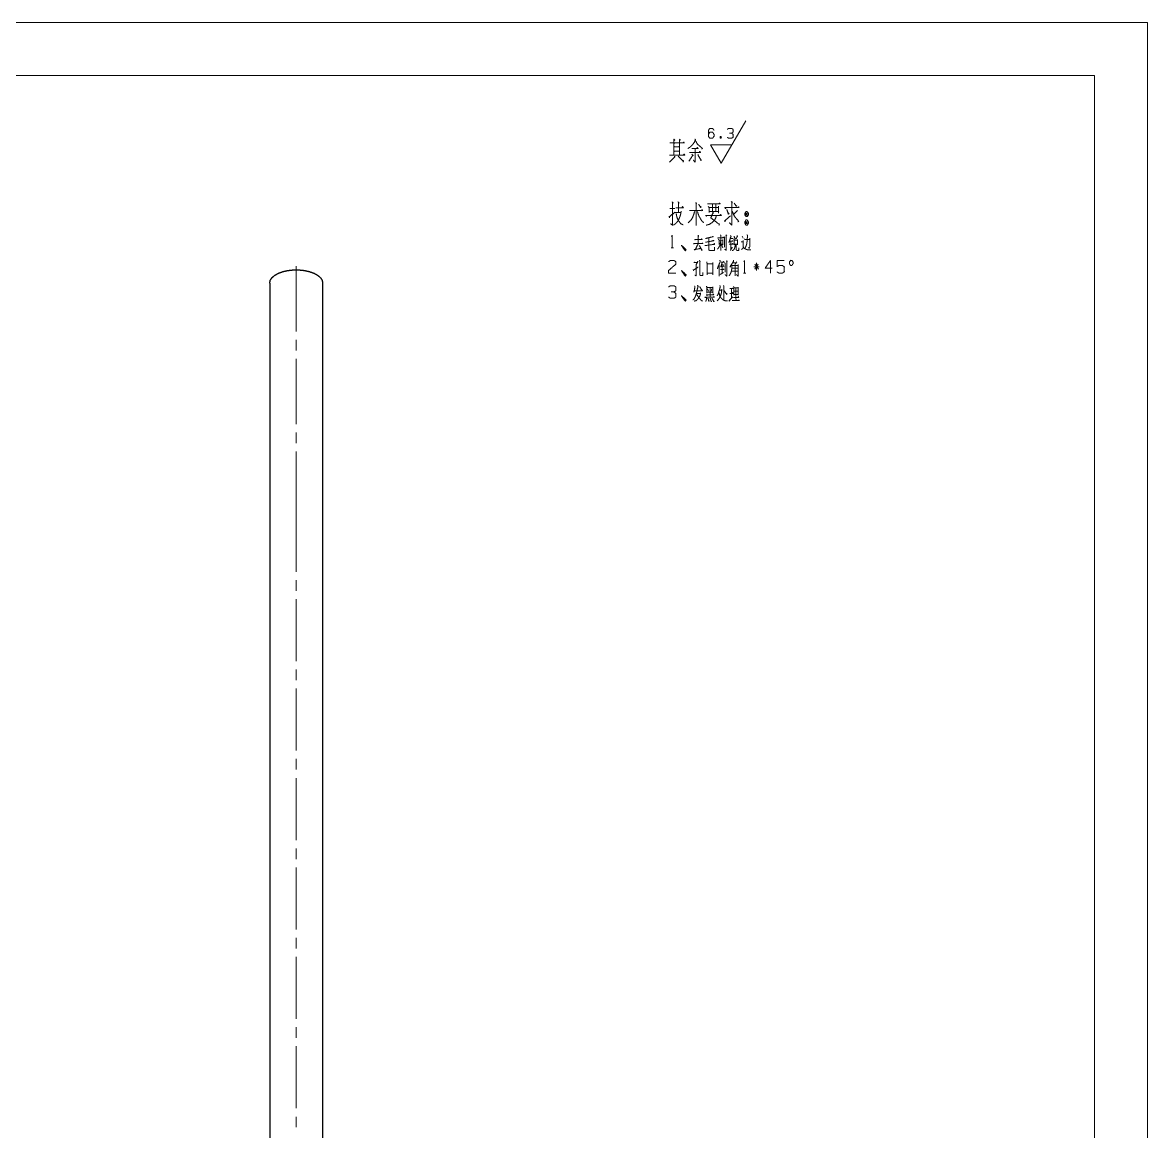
# Model space of a CAD drawing. Header units: millimetres. Extents: x 0 to 594, y 0 to 420.
# Drawn here: x 381.6 to 594, y 210.6 to 420 of the extents above; entities that cross this region are included whole.
import ezdxf

# ---------------------------------------------------------------- set-up
doc = ezdxf.new("R2010")
doc.units = ezdxf.units.MM
doc.layers.add('101', color=7, linetype='Continuous', true_color=0xffffff)

msp = doc.modelspace()

# ---------------------------------------------------------------- linework, layer by layer
at = {"layer": '101', "color": 133, "linetype": 'Continuous', "lineweight": 18}
for p, q in [((594, 420), (0, 420)), ((594, 0), (594, 420)), ((584, 410), (25, 410)), ((584, 10), (584, 410))]:
    msp.add_line(p, q, dxfattribs=at)
at = {"layer": '101', "color": 43, "linetype": 'Continuous', "lineweight": 18}
for p, q in [((513.54, 393.41), (518.16, 401.41)), ((513.36, 398.5), (513.49, 398.16)), ((511.52, 396.91), (515.56, 396.91)), ((513.54, 393.41), (511.52, 396.91))]:
    msp.add_line(p, q, dxfattribs=at)
at = {"layer": '101', "color": 72, "linetype": 'Continuous', "lineweight": 18}
for p, q in [((503.85, 384.89), (504.75, 384.89)), ((504.75, 384.1), (505.89, 384.1)), ((513.13, 378.85), (513.81, 378.87)), ((513.49, 378.22), (513.81, 377.45)), ((514.09, 379.55), (514.23, 379.4)), ((514.14, 379.45), (514.14, 377.57)), ((514.42, 379.9), (514.57, 379.75)), ((517.32, 378.6), (517.63, 378.6)), ((517.46, 379.67), (517.67, 379.27)), ((504.06, 377.45), (504.49, 377.45)), ((513.13, 374.29), (513.13, 372.11)), ((513.7, 373.91), (513.7, 372.64)), ((513.82, 374.34), (514, 373.84)), ((514.46, 375.01), (514.71, 374.94)), ((515.68, 374.59), (516.36, 374.59)), ((516.45, 374.79), (516.12, 374.31)), ((520.71, 373.89), (519.7, 373.89)), ((520.53, 374.36), (519.87, 373.41)), ((519.87, 374.36), (520.55, 373.41)), ((520.19, 373.16), (520.19, 374.59)), ((513.33, 372.39), (513.98, 372.81)), ((515.53, 373.06), (516.65, 373.06)), ((515.57, 373.61), (516.66, 373.61)), ((517.72, 372.69), (518.15, 372.69)), ((510.86, 369.97), (511.95, 369.97)), ((510.95, 369.7), (511.14, 369.27)), ((511.42, 369.87), (511.42, 368.12)), ((511.78, 369.7), (511.6, 369.27)), ((511.95, 370.1), (511.95, 368.87)), ((515.48, 369.75), (515.48, 367.92)), ((508.92, 368.85), (509.59, 368.85)), ((510.87, 369.07), (511.95, 369.07)), ((513.2, 369.47), (513.63, 369.47)), ((515.92, 369.27), (516.7, 369.27))]:
    msp.add_line(p, q, dxfattribs=at)
at = {"layer": '101', "color": 203, "linetype": 'Continuous', "lineweight": 25}
for p, q in [((428.29, 370.8), (428.29, 329.82)), ((438.29, 329.82), (438.29, 370.8)), ((428.29, 324.82), (428.29, 167.5)), ((438.29, 167.5), (438.29, 324.82))]:
    msp.add_line(p, q, dxfattribs=at)
at = {"layer": '101', "color": 151, "linetype": 'Continuous', "lineweight": 18}
for p, q in [((433.29, 360.06), (433.29, 358.06)), ((433.29, 356.47), (433.29, 344.15)), ((433.29, 342.56), (433.29, 340.55)), ((433.29, 314.7), (433.29, 312.7)), ((433.29, 311.11), (433.29, 299.41)), ((433.29, 297.82), (433.29, 295.81)), ((433.29, 294.22), (433.29, 282.52)), ((433.29, 280.93), (433.29, 278.93)), ((433.29, 277.34), (433.29, 265.63)), ((433.29, 264.05), (433.29, 262.04)), ((433.29, 260.45), (433.29, 248.75)), ((433.29, 247.16), (433.29, 245.16)), ((433.29, 243.57), (433.29, 231.86)), ((433.29, 230.28), (433.29, 228.27)), ((433.29, 226.68), (433.29, 214.98)), ((433.29, 213.39), (433.29, 211.39))]:
    msp.add_line(p, q, dxfattribs=at)
at = {"layer": '101', "color": 43, "linetype": 'Continuous', "lineweight": 18}
for points, knots in [([(511.11, 398.89), (511.36, 399.27), (511.9, 399.27), (512.17, 398.89), (512.17, 398.52), (511.9, 398.14), (511.36, 398.14), (511.11, 398.52), (511.11, 399.64), (511.36, 400.01), (511.9, 400.01), (512.17, 399.64)], [0, 0, 0.076965, 0.169762, 0.248073, 0.312018, 0.39033, 0.483127, 0.560092, 0.751927, 0.828892, 0.921689, 1, 1]), ([(515.49, 399.09), (515.75, 399.27), (515.75, 399.84), (515.49, 400.01), (514.94, 400.01), (514.68, 399.84)], [0, 0, 0.153866, 0.429852, 0.583718, 0.846134, 1, 1]), ([(513.36, 398.16), (513.49, 398.16), (513.56, 398.34), (513.49, 398.5), (513.36, 398.5), (513.29, 398.34), (513.36, 398.16), (513.49, 398.5)], [0, 0, 0.093979, 0.236796, 0.365956, 0.459935, 0.589094, 0.731911, 1, 1]), ([(514.69, 398.32), (514.94, 398.14), (515.49, 398.14), (515.75, 398.32), (515.75, 398.89), (515.49, 399.09), (515.08, 399.09)], [0, 0, 0.124107, 0.343688, 0.472437, 0.703373, 0.836728, 1, 1])]:
    msp.add_open_spline(points, degree=1, knots=knots, dxfattribs=at)
at = {"layer": '101', "color": 72, "linetype": 'Continuous', "lineweight": 18}
for points, knots in [([(504.58, 397.97), (504.77, 397.82), (504.61, 397.67), (504.61, 397.97), (504.61, 394.97), (504.61, 397.26), (503.84, 397.26), (506.57, 397.26), (505.64, 397.26), (505.64, 397.93), (505.64, 394.97), (505.64, 396.55), (504.58, 396.55), (504.58, 395.68), (505.64, 395.68), (505.64, 394.97), (503.79, 394.97), (506.65, 394.97), (506.52, 395.16), (506.38, 394.97)], [0, 0, 0.009717, 0.01862, 0.030836, 0.152988, 0.246129, 0.277435, 0.388625, 0.426409, 0.453894, 0.574519, 0.638649, 0.681831, 0.71695, 0.760132, 0.789143, 0.86471, 0.981299, 0.99065, 1, 1]), ([(505.67, 397.75), (505.8, 397.86), (505.64, 397.97)], [0, 0, 0.471612, 1, 1]), ([(506.33, 397.26), (506.46, 397.45), (506.54, 397.26)], [0, 0, 0.529975, 1, 1]), ([(508.55, 397.97), (508.71, 397.82), (508.63, 397.86), (508.47, 397.41), (508.21, 397.03), (507.89, 396.7), (507.6, 396.43), (507.23, 396.21)], [0, 0, 0.086304, 0.121015, 0.309417, 0.490702, 0.673781, 0.828676, 1, 1]), ([(508.61, 397.75), (508.82, 397.45), (509, 397.07), (509.37, 396.73), (509.82, 396.36), (509.96, 396.25), (509.98, 396.25), (509.88, 396.1)], [0, 0, 0.162719, 0.348034, 0.570224, 0.829901, 0.906909, 0.918646, 1, 1]), ([(508, 395.12), (508.23, 394.86), (508.18, 394.97), (507.44, 393.81)], [0, 0, 0.190877, 0.257798, 1, 1]), ([(507.52, 395.46), (509.61, 395.46), (509.48, 395.68), (509.35, 395.38)], [0, 0, 0.780465, 0.877785, 1, 1]), ([(508, 396.21), (509.19, 396.21), (509, 396.4), (508.87, 396.21)], [0, 0, 0.707426, 0.863845, 1, 1]), ([(508.61, 396.21), (508.61, 393.62), (508.23, 394.03)], [0, 0, 0.823414, 1, 1]), ([(509.11, 395.05), (509.72, 393.96), (509.75, 394.11), (509.69, 393.88)], [0, 0, 0.764789, 0.858217, 1, 1]), ([(504.71, 394.75), (504.82, 394.56), (504.79, 394.63), (503.79, 393.62)], [0, 0, 0.125009, 0.171163, 1, 1]), ([(505.4, 394.75), (506.38, 393.77), (506.38, 393.96), (506.33, 393.62)], [0, 0, 0.723277, 0.821339, 1, 1]), ([(504.25, 386.12), (504.46, 385.9), (504.35, 386.05), (504.35, 381.7), (503.98, 382)], [0, 0, 0.058126, 0.092658, 0.910294, 1, 1]), ([(504.96, 385), (506.37, 385), (506.24, 385.26), (506.1, 385.04)], [0, 0, 0.716766, 0.866775, 1, 1]), ([(505.36, 386.12), (505.6, 385.9), (505.47, 385.97), (505.47, 384.14)], [0, 0, 0.141506, 0.207216, 1, 1]), ([(508.67, 385.97), (508.91, 385.86), (508.8, 385.9), (508.8, 381.66), (508.8, 384.47), (507.53, 384.47), (510.02, 384.47), (509.89, 384.66), (509.84, 384.47)], [0, 0, 0.02271, 0.032393, 0.397205, 0.639336, 0.748897, 0.963453, 0.983222, 1, 1]), ([(509.28, 385.67), (509.65, 385.04), (509.73, 385.19), (509.55, 385.26)], [0, 0, 0.665992, 0.819295, 1, 1]), ([(510.92, 385.75), (513.33, 385.75), (513.2, 385.94), (513.04, 385.75)], [0, 0, 0.835362, 0.914867, 1, 1]), ([(511.05, 385.26), (511.26, 385.07), (511.26, 384.1), (511.26, 384.29), (513.04, 384.29), (513.04, 384.02), (513.04, 385.34), (513.04, 385.04), (511.18, 385.04), (511.85, 385.04), (511.85, 385.71), (511.85, 384.29), (512.51, 384.29), (512.51, 385.67)], [0, 0, 0.02406, 0.106925, 0.122863, 0.273836, 0.296147, 0.407697, 0.433195, 0.590928, 0.647262, 0.704632, 0.825743, 0.882076, 1, 1]), ([(514.44, 385), (514.31, 384.85), (514.23, 385.04), (516.88, 385.04), (516.8, 385.22), (516.69, 385.04)], [0, 0, 0.057619, 0.116237, 0.879358, 0.937987, 1, 1]), ([(514.6, 384.66), (514.86, 383.8), (515, 383.91), (514.81, 384.1)], [0, 0, 0.673396, 0.803131, 1, 1]), ([(515.42, 386.2), (515.63, 385.94), (515.55, 386.09), (515.55, 381.74), (515.05, 382.19)], [0, 0, 0.061001, 0.091692, 0.877916, 1, 1]), ([(516.59, 384.51), (515.87, 383.76), (515.61, 384.32), (515.87, 383.69), (516.11, 383.31), (516.38, 382.97), (516.83, 382.45), (516.88, 382.45), (516.69, 382.37)], [0, 0, 0.248752, 0.397956, 0.563614, 0.670259, 0.773224, 0.939241, 0.951967, 1, 1]), ([(515.95, 385.9), (516.43, 385.26), (516.45, 385.37), (516.24, 385.41)], [0, 0, 0.706387, 0.808914, 1, 1]), ([(503.69, 383.42), (503.77, 383.09), (503.72, 383.27), (504.75, 384.17)], [0, 0, 0.181319, 0.283201, 1, 1]), ([(505.97, 384.36), (505.87, 383.84), (505.76, 383.42), (505.63, 383.09), (505.47, 382.71), (505.2, 382.34), (504.94, 382.04), (504.51, 381.74)], [0, 0, 0.172182, 0.309102, 0.425669, 0.556622, 0.704261, 0.832979, 1, 1]), ([(505.02, 383.95), (505.07, 383.69), (505.12, 383.39), (505.23, 383.05), (505.39, 382.71), (505.89, 382), (506.32, 381.81)], [0, 0, 0.101612, 0.217187, 0.35141, 0.492973, 0.824039, 1, 1]), ([(508.49, 384.29), (508.35, 383.76), (508.11, 383.16), (507.85, 382.71), (507.27, 382.15)], [0, 0, 0.214899, 0.471147, 0.678421, 1, 1]), ([(509.04, 384.32), (509.15, 383.91), (509.36, 383.39), (509.63, 382.9), (509.92, 382.45), (510.24, 382.22)], [0, 0, 0.172226, 0.401189, 0.625597, 0.84243, 1, 1]), ([(510.84, 383.57), (510.71, 383.42), (510.57, 383.57), (513.54, 383.57), (513.38, 383.76), (513.25, 383.5)], [0, 0, 0.051195, 0.102397, 0.861902, 0.924791, 1, 1]), ([(512.59, 383.46), (512.51, 383.16), (512.27, 382.67), (511.77, 382.19), (511.29, 381.89), (510.71, 381.74)], [0, 0, 0.114106, 0.313646, 0.571361, 0.778588, 1, 1]), ([(511.9, 384.17), (512.09, 384.02), (512.01, 384.1), (511.56, 383.12), (513.15, 381.89), (513.2, 382), (513.09, 381.7)], [0, 0, 0.061498, 0.089673, 0.36651, 0.885945, 0.917999, 1, 1]), ([(514.39, 382.75), (514.25, 382.41), (514.12, 382.52), (515.26, 383.5)], [0, 0, 0.178041, 0.263427, 1, 1]), ([(518.44, 384.29), (518.2, 384.29), (517.99, 383.99), (517.99, 383.65), (518.2, 383.35), (518.44, 383.35), (518.65, 383.65), (518.65, 383.99), (518.44, 384.29)], [0, 0, 0.09101, 0.231138, 0.359863, 0.499991, 0.591001, 0.731138, 0.859863, 1, 1]), ([(518.65, 382.37), (518.44, 382.71), (518.2, 382.71), (517.99, 382.37), (517.99, 382.07), (518.2, 381.74), (518.44, 381.74), (518.65, 382.07), (518.65, 382.37)], [0, 0, 0.149207, 0.238522, 0.387721, 0.5, 0.649199, 0.738514, 0.887721, 1, 1]), ([(518.2, 383.65), (518.44, 383.65), (518.2, 383.99), (518.2, 383.65)], [0, 0, 0.24116, 0.6589, 1, 1]), ([(518.2, 382.37), (518.2, 382.07), (518.44, 382.07)], [0, 0, 0.556954, 1, 1]), ([(518.44, 383.65), (518.44, 383.99), (518.2, 383.99)], [0, 0, 0.585821, 1, 1]), ([(518.44, 382.37), (518.2, 382.37), (518.44, 382.07), (518.44, 382.37)], [0, 0, 0.258837, 0.674615, 1, 1]), ([(504.13, 379.62), (504.28, 379.82), (504.28, 377.45)], [0, 0, 0.093487, 1, 1]), ([(509.15, 379.85), (509.27, 379.67), (509.18, 379.75), (509.18, 378.27), (508.32, 378.27), (510.07, 378.27), (509.98, 378.37), (509.87, 378.25)], [0, 0, 0.045417, 0.069976, 0.382577, 0.566131, 0.936979, 0.965264, 1, 1]), ([(508.44, 378.25), (508.37, 378.17), (508.32, 378.27)], [0, 0, 0.476639, 1, 1]), ([(509.15, 378.12), (508.6, 377.1), (508.44, 377.1), (509.69, 377.35), (509.41, 377.87), (509.85, 377.05), (509.87, 377.2), (509.84, 376.87)], [0, 0, 0.252064, 0.286564, 0.564067, 0.693387, 0.896352, 0.929105, 1, 1]), ([(508.67, 379.05), (508.58, 378.95), (508.53, 379.05), (509.91, 379.05), (509.82, 379.17), (509.75, 379.05)], [0, 0, 0.069443, 0.128332, 0.845649, 0.925293, 1, 1]), ([(510.45, 377.87), (512.29, 378.12), (512.22, 378.25), (512.11, 378.12)], [0, 0, 0.85778, 0.924188, 1, 1]), ([(511.94, 379.67), (512.02, 379.5), (511.97, 379.55), (510.54, 379.2), (511.19, 379.35), (511.19, 377.15), (511.23, 377), (511.32, 376.97), (512.27, 376.97), (512.27, 377.55)], [0, 0, 0.030685, 0.042092, 0.272771, 0.377787, 0.722123, 0.746247, 0.760623, 0.910008, 1, 1]), ([(510.56, 378.5), (512.13, 378.8), (512.02, 378.87), (511.9, 378.75)], [0, 0, 0.839674, 0.907773, 1, 1]), ([(513.42, 378.62), (513.35, 378.25), (513.31, 378.02), (513.24, 377.82), (513.06, 377.52), (512.97, 377.4), (512.83, 377.22)], [0, 0, 0.246552, 0.393716, 0.530772, 0.755727, 0.85463, 1, 1]), ([(513.01, 379.32), (512.96, 379.2), (512.87, 379.35), (513.95, 379.35), (513.88, 379.5), (513.82, 379.35)], [0, 0, 0.079278, 0.180929, 0.810341, 0.907137, 1, 1]), ([(513.01, 379.07), (513.12, 378.92), (513.12, 378.1)], [0, 0, 0.18213, 1, 1]), ([(513.38, 379.92), (513.45, 379.8), (513.45, 376.95)], [0, 0, 0.047963, 1, 1]), ([(513.81, 379), (513.81, 378.02), (513.65, 378.17)], [0, 0, 0.81681, 1, 1]), ([(514.49, 379.8), (514.49, 376.95), (514.18, 377.2)], [0, 0, 0.875677, 1, 1]), ([(515.29, 379.75), (515.43, 379.57), (515.36, 379.65), (514.99, 378.45), (515.23, 379.2), (515.76, 379.2)], [0, 0, 0.077475, 0.112961, 0.545477, 0.817422, 1, 1]), ([(515.02, 378.17), (515.76, 378.17), (515.66, 378.27), (515.57, 378.15)], [0, 0, 0.713013, 0.85298, 1, 1]), ([(515.11, 378.7), (515.75, 378.7), (515.66, 378.82), (515.59, 378.7)], [0, 0, 0.682038, 0.846091, 1, 1]), ([(515.34, 378.67), (515.34, 377.15), (515.25, 376.92), (515.6, 377.55)], [0, 0, 0.61373, 0.711025, 1, 1]), ([(516.15, 378.05), (516.15, 377.77), (516.08, 377.5), (515.98, 377.22), (515.85, 377.05), (515.62, 376.92)], [0, 0, 0.206834, 0.420392, 0.642081, 0.803259, 1, 1]), ([(515.9, 379.1), (515.99, 378.95), (515.99, 378), (515.99, 378.12), (516.58, 378.12), (516.58, 378), (516.58, 379.05), (516.58, 378.92), (515.98, 378.92)], [0, 0, 0.04663, 0.301093, 0.334578, 0.49081, 0.524295, 0.805543, 0.839029, 1, 1]), ([(515.94, 379.67), (516.17, 379.1), (516.22, 379.17), (516.08, 379.35)], [0, 0, 0.661503, 0.759629, 1, 1]), ([(516.35, 378.05), (516.35, 377.1), (516.42, 377), (516.56, 376.95), (516.82, 376.95), (516.82, 377.42)], [0, 0, 0.484067, 0.546468, 0.622879, 0.757967, 1, 1]), ([(516.52, 379.77), (516.61, 379.62), (516.58, 379.7), (516.36, 379.17)], [0, 0, 0.211466, 0.31217, 1, 1]), ([(517.7, 378.82), (517.7, 377.57), (517.69, 377.42), (517.55, 377.3), (517.35, 377.15)], [0, 0, 0.681072, 0.763357, 0.866206, 1, 1]), ([(517.9, 379.17), (518, 379), (518.92, 379)], [0, 0, 0.182084, 1, 1]), ([(518.36, 379.92), (518.5, 379.77), (518.46, 379.42), (518.43, 378.95), (518.36, 378.27), (518.22, 377.77), (518.06, 377.5)], [0, 0, 0.080835, 0.218774, 0.40555, 0.671685, 0.875424, 1, 1]), ([(518.94, 379.27), (518.89, 377.4), (518.62, 377.45)], [0, 0, 0.874251, 1, 1]), ([(506.15, 377.72), (506.75, 377.1), (506.6, 377.1), (506, 377.95), (506.75, 376.87), (506.91, 377.1), (506, 377.95)], [0, 0, 0.178024, 0.207054, 0.420796, 0.689031, 0.745607, 1, 1]), ([(517.76, 377.55), (517.88, 377.35), (518.06, 377.27), (518.25, 377.17), (518.43, 377.1), (518.62, 377.07), (518.87, 377.05), (519.12, 377.05)], [0, 0, 0.153699, 0.279194, 0.422087, 0.547582, 0.675706, 0.838279, 1, 1]), ([(503.6, 374.84), (503.92, 375.06), (504.61, 375.06), (504.95, 374.84), (504.95, 374.36), (503.59, 373.16), (503.6, 372.69), (504.95, 372.69)], [0, 0, 0.069693, 0.192979, 0.265272, 0.350228, 0.674743, 0.75975, 1, 1]), ([(508.21, 373.34), (508.35, 373.14), (508.28, 373.24), (509.15, 373.81)], [0, 0, 0.174068, 0.26109, 1, 1]), ([(508.46, 374.74), (508.42, 374.64), (508.33, 374.69), (509.08, 374.69)], [0, 0, 0.111675, 0.218532, 1, 1]), ([(509.11, 374.91), (508.78, 374.21), (508.78, 372.16), (508.53, 372.29)], [0, 0, 0.250156, 0.91068, 1, 1]), ([(509.39, 375.09), (509.57, 374.89), (509.48, 374.94), (509.48, 372.41), (509.5, 372.29), (509.66, 372.21), (510.07, 372.21), (510.07, 372.79)], [0, 0, 0.063903, 0.088217, 0.692696, 0.722922, 0.765025, 0.862352, 1, 1]), ([(510.79, 374.79), (510.86, 374.46), (510.86, 372.34), (510.86, 372.66), (511.95, 372.66), (511.95, 372.34), (511.95, 374.69), (511.95, 374.44), (510.87, 374.44)], [0, 0, 0.042197, 0.311813, 0.353051, 0.492087, 0.533325, 0.831486, 0.863204, 1, 1]), ([(512.8, 373.51), (513.35, 374.94), (513.26, 375.09), (513.24, 375.11)], [0, 0, 0.881772, 0.982319, 1, 1]), ([(513.72, 374.69), (513.45, 373.86), (513.91, 374.06)], [0, 0, 0.633564, 1, 1]), ([(513.47, 374.74), (514.07, 374.74), (514, 374.86), (513.91, 374.74)], [0, 0, 0.669446, 0.829439, 1, 1]), ([(514.14, 374.64), (514.25, 374.54), (514.25, 372.86)], [0, 0, 0.08007, 1, 1]), ([(514.58, 374.94), (514.58, 372.09), (514.25, 372.39)], [0, 0, 0.863556, 1, 1]), ([(515.39, 374.29), (515.52, 374.11), (515.52, 373.61), (515.5, 373.39), (515.48, 373.24), (515.43, 373.01), (515.36, 372.79), (515.27, 372.56), (515.18, 372.41), (515.04, 372.19)], [0, 0, 0.095685, 0.318947, 0.41971, 0.487162, 0.590365, 0.695679, 0.803608, 0.881341, 1, 1]), ([(515.82, 375.14), (515.87, 374.94), (515.16, 373.81)], [0, 0, 0.134741, 1, 1]), ([(515.53, 374.11), (516.7, 374.11), (516.7, 374.31), (516.7, 372.11), (516.42, 372.39)], [0, 0, 0.294508, 0.345002, 0.900412, 1, 1]), ([(516.06, 374.09), (516.15, 374.11), (516.15, 372.19)], [0, 0, 0.045545, 1, 1]), ([(517.79, 374.86), (517.93, 375.06), (517.93, 372.69)], [0, 0, 0.093479, 1, 1]), ([(523.16, 373.64), (521.82, 373.64), (522.82, 375.06), (522.82, 372.69)], [0, 0, 0.245871, 0.565298, 1, 1]), ([(524.07, 372.91), (524.41, 372.69), (525.1, 372.69), (525.44, 372.91), (525.44, 373.86), (525.1, 374.11), (524.41, 374.11), (524.07, 373.89), (524.07, 375.06), (525.44, 375.06)], [0, 0, 0.062224, 0.168339, 0.230568, 0.376815, 0.441267, 0.547381, 0.609609, 0.790489, 1, 1]), ([(526.63, 374.11), (526.86, 374.11), (527.08, 374.44), (527.08, 374.76), (526.86, 375.09), (526.63, 375.09), (526.4, 374.76), (526.4, 374.44), (526.63, 374.11)], [0, 0, 0.08568, 0.230391, 0.351588, 0.4963, 0.581979, 0.730391, 0.851588, 1, 1]), ([(506.15, 372.96), (506.75, 372.34), (506.6, 372.34), (506, 373.19), (506.75, 372.11), (506.91, 372.34), (506, 373.19)], [0, 0, 0.178024, 0.207054, 0.420796, 0.689031, 0.745607, 1, 1]), ([(513.38, 373.34), (514.05, 373.34), (513.95, 373.49), (513.88, 373.34)], [0, 0, 0.657687, 0.837604, 1, 1]), ([(504.61, 369.12), (504.95, 369.35), (504.95, 370.07), (504.61, 370.3), (503.92, 370.3), (503.59, 370.07)], [0, 0, 0.153878, 0.42986, 0.58373, 0.846131, 1, 1]), ([(509.04, 370.4), (509.16, 370.22), (508.93, 369.27), (508.86, 368.92), (508.69, 368.37), (508.6, 368.15), (508.49, 367.97), (508.42, 367.8), (508.17, 367.62)], [0, 0, 0.069934, 0.388853, 0.505376, 0.693868, 0.772754, 0.839521, 0.901112, 1, 1]), ([(508.51, 370.22), (508.56, 369.97), (508.37, 369.1)], [0, 0, 0.221859, 1, 1]), ([(509.48, 370.12), (509.78, 369.57), (509.82, 369.67)], [0, 0, 0.855256, 1, 1]), ([(510.73, 370.22), (510.84, 370), (510.84, 368.92)], [0, 0, 0.187887, 1, 1]), ([(513.66, 369.65), (513.56, 368.92), (513.49, 368.7), (513.45, 368.52), (513.35, 368.35), (513.26, 368.15), (513.2, 368), (513.08, 367.8), (512.97, 367.65), (512.74, 367.42)], [0, 0, 0.296658, 0.392137, 0.464419, 0.547263, 0.635796, 0.700201, 0.795422, 0.869791, 1, 1]), ([(513.26, 370.35), (513.35, 370.12), (513.26, 369.8), (513.22, 369.62), (513.15, 369.4), (513.08, 369.15), (513.01, 368.92), (512.96, 368.72), (512.87, 368.57), (512.76, 368.4)], [0, 0, 0.116553, 0.278921, 0.364992, 0.478704, 0.603953, 0.717664, 0.817404, 0.901352, 1, 1]), ([(513.96, 370.32), (514.04, 370.15), (514.04, 367.62)], [0, 0, 0.069549, 1, 1]), ([(515.16, 369.77), (515.76, 369.77), (515.69, 369.87), (515.66, 369.75)], [0, 0, 0.704232, 0.847752, 1, 1]), ([(515.83, 370.17), (515.92, 370.02), (515.92, 368.52), (515.92, 368.65), (516.74, 368.65), (516.74, 368.52), (516.74, 370.02), (516.74, 369.92), (515.92, 369.92), (516.31, 369.92), (516.31, 367.52), (515.6, 367.52), (516.95, 367.52), (516.86, 367.57), (516.84, 367.62), (516.74, 367.47)], [0, 0, 0.01686, 0.162099, 0.174204, 0.25293, 0.265035, 0.410273, 0.419957, 0.498682, 0.536334, 0.768717, 0.837175, 0.967243, 0.977075, 0.982211, 1, 1]), ([(503.6, 368.15), (503.92, 367.92), (504.61, 367.92), (504.95, 368.15), (504.95, 368.87), (504.61, 369.12), (504.1, 369.12)], [0, 0, 0.124121, 0.343689, 0.472442, 0.703375, 0.836726, 1, 1]), ([(506.15, 368.2), (506.75, 367.57), (506.6, 367.57), (506, 368.42), (506.75, 367.35), (506.91, 367.57), (506, 368.42)], [0, 0, 0.178024, 0.207054, 0.420796, 0.689031, 0.745607, 1, 1]), ([(509.62, 368.95), (509.59, 368.65), (509.5, 368.37), (509.36, 368.12), (509.16, 367.82), (508.95, 367.62), (508.76, 367.47), (508.44, 367.4)], [0, 0, 0.14386, 0.281438, 0.418245, 0.588502, 0.727346, 0.844312, 1, 1]), ([(508.46, 369.32), (509.99, 369.32), (509.91, 369.52), (509.82, 369.32)], [0, 0, 0.778571, 0.889285, 1, 1]), ([(508.93, 368.65), (509, 368.5), (509.15, 368.27), (509.25, 368.1), (509.48, 367.87), (509.62, 367.67), (509.82, 367.47), (510.01, 367.4)], [0, 0, 0.098131, 0.255366, 0.376437, 0.566728, 0.711654, 0.876698, 1, 1]), ([(510.65, 368.12), (510.56, 368.02), (510.45, 368.12), (512.25, 368.12), (512.18, 368.25), (512.06, 368.12)], [0, 0, 0.055564, 0.116257, 0.866959, 0.92677, 1, 1]), ([(510.7, 368), (510.8, 367.9), (510.61, 367.32)], [0, 0, 0.193633, 1, 1]), ([(510.86, 368.57), (510.84, 368.47), (510.72, 368.6), (512.11, 368.6), (512.02, 368.72), (511.94, 368.6)], [0, 0, 0.051294, 0.140119, 0.845353, 0.92267, 1, 1]), ([(511.05, 367.92), (511.19, 367.35), (511.28, 367.4), (511.14, 367.55)], [0, 0, 0.658057, 0.770901, 1, 1]), ([(511.46, 367.92), (511.62, 367.32), (511.69, 367.32), (511.56, 367.52)], [0, 0, 0.669917, 0.746209, 1, 1]), ([(511.79, 367.92), (512.13, 367.3), (512.2, 367.35), (512.02, 367.52)], [0, 0, 0.679078, 0.761962, 1, 1]), ([(513.08, 369), (513.15, 368.82), (513.2, 368.62), (513.24, 368.45), (513.42, 368.1), (513.5, 368), (513.75, 367.75), (513.89, 367.62), (514.07, 367.52), (514.32, 367.45), (514.55, 367.45), (514.72, 367.42)], [0, 0, 0.075189, 0.157623, 0.228747, 0.384947, 0.438117, 0.578253, 0.653441, 0.734339, 0.837353, 0.928891, 1, 1]), ([(514, 369.45), (514.58, 368.65), (514.58, 368.87)], [0, 0, 0.814837, 1, 1]), ([(515.23, 367.65), (515.07, 367.4), (515, 367.47), (515.69, 368.17)], [0, 0, 0.214456, 0.289038, 1, 1]), ([(515.14, 368.85), (515.76, 368.85), (515.69, 369), (515.66, 368.87)], [0, 0, 0.676545, 0.857921, 1, 1]), ([(515.83, 368.1), (516.84, 368.1), (516.77, 368.27), (516.7, 368.12)], [0, 0, 0.739672, 0.878238, 1, 1])]:
    msp.add_open_spline(points, degree=1, knots=knots, dxfattribs=at)
at = {"layer": '101', "color": 151, "linetype": 'Continuous', "lineweight": 18}
for points, knots in [([(433.29, 373.97), (433.29, 370.8), (433.29, 361.65)], [0, 0, 0.257658, 1, 1]), ([(433.29, 338.97), (433.29, 329.82), (433.29, 326.64)], [0, 0, 0.742342, 1, 1]), ([(433.29, 327.99), (433.29, 324.82), (433.29, 316.29)], [0, 0, 0.271284, 1, 1])]:
    msp.add_open_spline(points, degree=1, knots=knots, dxfattribs=at)
at = {"layer": '101', "color": 203, "linetype": 'Continuous', "lineweight": 25}
for points, knots in [([(428.29, 370.8), (428.4, 371.32), (428.72, 371.82), (429.25, 372.27), (429.95, 372.66), (430.79, 372.96), (431.75, 373.18), (432.77, 373.29), (433.81, 373.29), (434.84, 373.18), (435.79, 372.96), (436.64, 372.66), (437.34, 372.27), (437.86, 371.82), (438.18, 371.32), (438.29, 370.8)], [0, 0, 0.043938, 0.092976, 0.150172, 0.216352, 0.290781, 0.371708, 0.456765, 0.543234, 0.628291, 0.709221, 0.783647, 0.84983, 0.907025, 0.956062, 1, 1]), ([(428.29, 329.82), (428.29, 326.56), (428.29, 324.82)], [0, 0, 0.652702, 1, 1]), ([(438.29, 324.82), (438.29, 326.56), (438.29, 329.82)], [0, 0, 0.347298, 1, 1])]:
    msp.add_open_spline(points, degree=1, knots=knots, dxfattribs=at)

doc.saveas('drawing.dxf')
